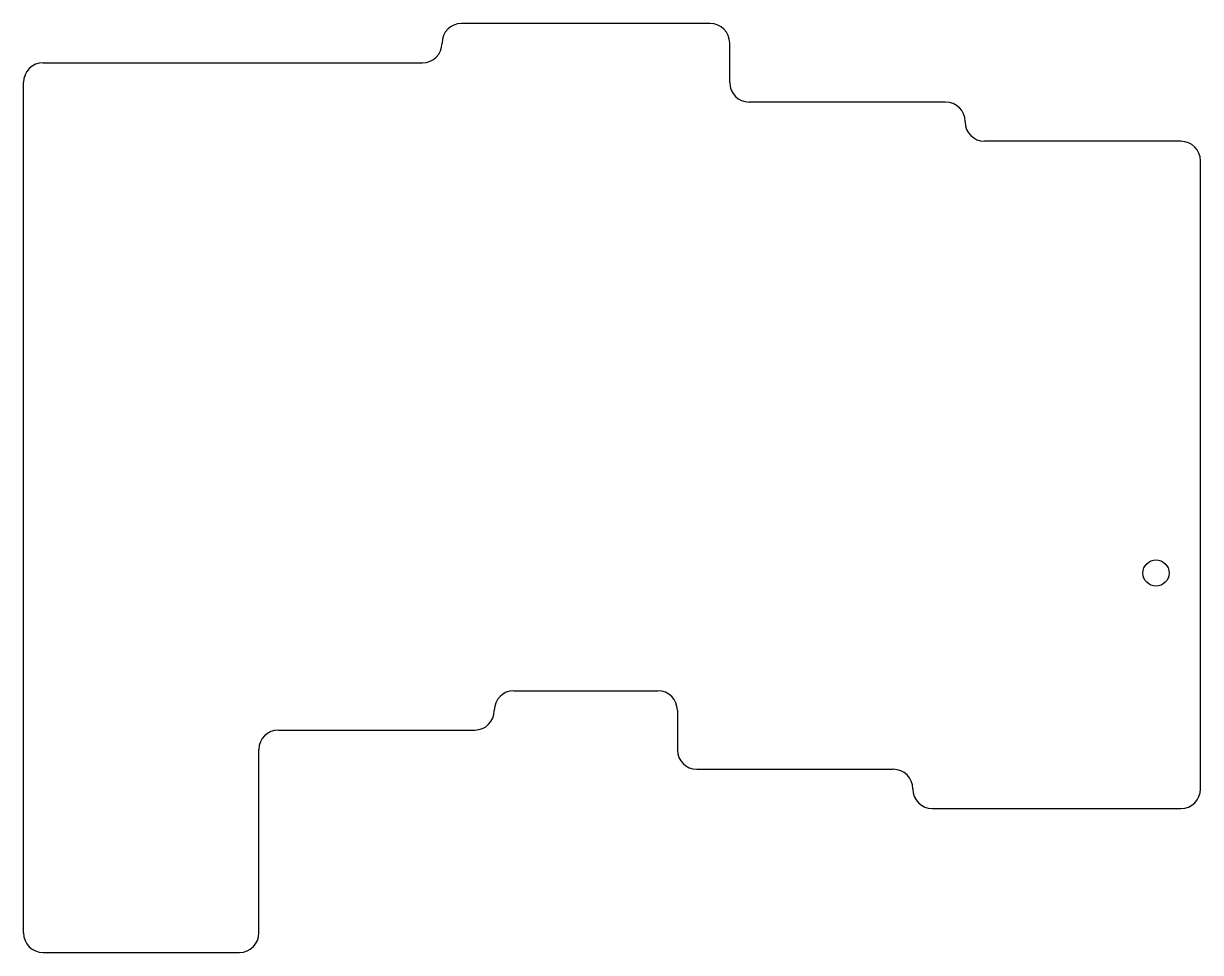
# Model space of a CAD drawing. Header units: millimetres. Extents: x -7 to 83, y -8.5 to 62.5.
import ezdxf

# ---------------------------------------------------------------- set-up
doc = ezdxf.new("R2010")
doc.units = ezdxf.units.MM

msp = doc.modelspace()

# ---------------------------------------------------------------- linework, layer by layer
for p, q in [((45.51, 62.5), (26.49, 62.5)), ((25, 61.01), (25, 60.99)), ((47, 57.99), (47, 61.01)), ((-5.51, 59.5), (23.51, 59.5)), ((-7, -7.01), (-7, 58.01)), ((63.51, 56.5), (48.49, 56.5)), ((65, 54.99), (65, 55.01)), ((81.51, 53.5), (66.49, 53.5)), ((83, 3.99), (83, 52.01)), ((30.49, 11.5), (41.51, 11.5)), ((29, 9.99), (29, 10.01)), ((43, 10.01), (43, 6.99)), ((12.49, 8.5), (27.51, 8.5)), ((11, -7.01), (11, 7.01)), ((44.49, 5.5), (59.51, 5.5)), ((61, 4.01), (61, 3.99)), ((62.49, 2.5), (81.51, 2.5)), ((-5.51, -8.5), (9.51, -8.5))]:
    msp.add_line(p, q)
msp.add_circle((79.6, 20.5), 1)
for centre, start, end in [((26.49, 61.01), 90, 180), ((45.51, 61.01), 0, 90), ((23.51, 60.99), 270, 0), ((-5.51, 58.01), 90, 180), ((48.49, 57.99), 180, 270), ((63.51, 55.01), 0, 90), ((66.49, 54.99), 180, 270), ((81.51, 52.01), 0, 90), ((30.49, 10.01), 90, 180), ((41.51, 10.01), 0, 90), ((27.51, 9.99), 270, 0), ((12.49, 7.01), 90, 180), ((44.49, 6.99), 180, 270), ((59.51, 4.01), 0, 90), ((62.49, 3.99), 180, 270), ((81.51, 3.99), 270, 0), ((-5.51, -7.01), 180, 270), ((9.51, -7.01), 270, 0)]:
    msp.add_arc(centre, 1.49, start, end)

doc.saveas('drawing.dxf')
